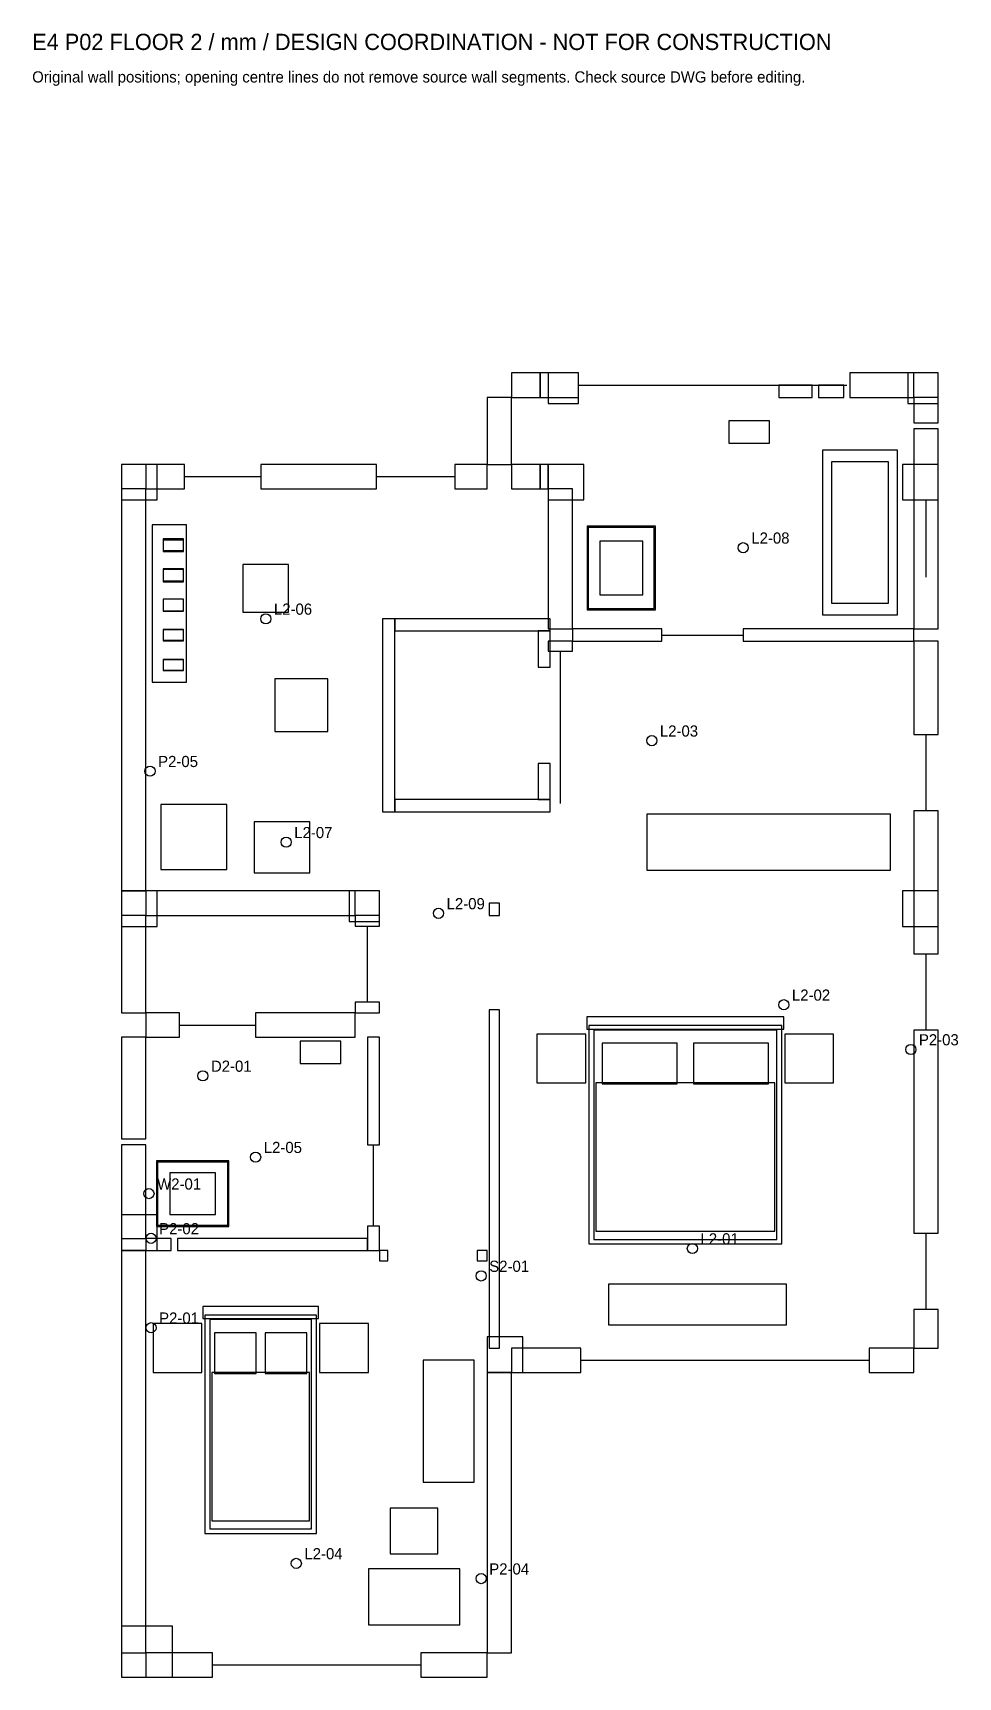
# Model space of a CAD drawing. Header units: millimetres. Extents: x -993 to 8116, y 980 to 17169.
import ezdxf

# ---------------------------------------------------------------- set-up
doc = ezdxf.new("R2010")
doc.units = ezdxf.units.MM
for name, color, linetype in [('FURNITURE', 32, 'Continuous'), ('NEW_INTERIOR', 30, 'Continuous'), ('NOTE', 8, 'Continuous'), ('SERVICE_INTENT', 6, 'Continuous'), ('SOURCE_OPENING', 4, 'Continuous'), ('SOURCE_WALL', 7, 'Continuous')]:
    doc.layers.add(name, color=color, linetype=linetype)

msp = doc.modelspace()

# ---------------------------------------------------------------- linework, layer by layer
at = {"layer": 'FURNITURE'}
for points in [[(5860, 13130), (6260, 13130), (6260, 13350), (5860, 13350)], [(6780, 11440), (7520, 11440), (7520, 13060), (6780, 13060)], [(6870, 11555), (7430, 11555), (7430, 12945), (6870, 12945)], [(520, 10775), (520, 12325), (180, 12325), (180, 10775)], [(520, 10775), (520, 12325), (180, 12325), (180, 10775)], [(520, 10775), (520, 12325), (180, 12325), (180, 10775)], [(4462.5, 11487.5), (5137.5, 11487.5), (5137.5, 12312.5), (4462.5, 12312.5)], [(490, 12061.1), (490, 12185.9), (290, 12185.9), (290, 12061.1)], [(490, 12066.2), (490, 12180.8), (290, 12180.8), (290, 12066.2)], [(490, 12073.45), (490, 12173.55), (290, 12173.55), (290, 12073.45)], [(4475, 11500), (5125, 11500), (5125, 12300), (4475, 12300)], [(4588.75, 11636), (5011.25, 11636), (5011.25, 12164), (4588.75, 12164)], [(490, 11764.85), (490, 11893.15), (290, 11893.15), (290, 11764.85)], [(490, 11771.8), (490, 11886.2), (290, 11886.2), (290, 11771.8)], [(490, 11772.85), (490, 11885.15), (290, 11885.15), (290, 11772.85)], [(1525, 11465), (1525, 11935), (1075, 11935), (1075, 11465)], [(490, 11474.45), (490, 11594.55), (290, 11594.55), (290, 11474.45)], [(490, 11475.4), (490, 11593.6), (290, 11593.6), (290, 11475.4)], [(490, 11476.9), (490, 11592.1), (290, 11592.1), (290, 11476.9)], [(490, 11184), (490, 11296), (290, 11296), (290, 11184)], [(490, 11187.55), (490, 11292.45), (290, 11292.45), (290, 11187.55)], [(490, 11188.5), (490, 11291.5), (290, 11291.5), (290, 11188.5)], [(490, 10890.45), (490, 11000.55), (290, 11000.55), (290, 10890.45)], [(490, 10894.4), (490, 10996.6), (290, 10996.6), (290, 10894.4)], [(490, 10895.25), (490, 10995.75), (290, 10995.75), (290, 10895.25)], [(1390, 10290), (1910, 10290), (1910, 10810), (1390, 10810)], [(265, 8930), (915, 8930), (915, 9570), (265, 9570)], [(1185, 8900), (1735, 8900), (1735, 9400), (1185, 9400)], [(7450, 9475), (5050, 9475), (5050, 8925), (7450, 8925)], [(4460, 7360), (6400, 7360), (6400, 7480), (4460, 7480)], [(3970, 6830), (4450, 6830), (4450, 7310), (3970, 7310)], [(4480, 5245), (6380, 5245), (6380, 7395), (4480, 7395)], [(4530, 5290), (6330, 5290), (6330, 7350), (4530, 7350)], [(6410, 6830), (6890, 6830), (6890, 7310), (6410, 7310)], [(1640, 7020), (2040, 7020), (2040, 7240), (1640, 7240)], [(4611, 6820), (5349, 6820), (5349, 7220), (4611, 7220)], [(5511, 6820), (6249, 6820), (6249, 7220), (5511, 7220)], [(4550, 5370), (6310, 5370), (6310, 6830), (4550, 6830)], [(222.5, 5417.5), (937.5, 5417.5), (937.5, 6062.5), (222.5, 6062.5)], [(235, 5430), (925, 5430), (925, 6050), (235, 6050)], [(355.75, 5535.4), (804.25, 5535.4), (804.25, 5944.6), (355.75, 5944.6)], [(4675, 4450), (6425, 4450), (6425, 4850), (4675, 4850)], [(680, 4510), (1820, 4510), (1820, 4630), (680, 4630)], [(700, 2395), (1800, 2395), (1800, 4545), (700, 4545)], [(190, 3980), (670, 3980), (670, 4460), (190, 4460)], [(750, 2440), (1750, 2440), (1750, 4500), (750, 4500)], [(1830, 3980), (2310, 3980), (2310, 4460), (1830, 4460)], [(795, 3970), (1205, 3970), (1205, 4370), (795, 4370)], [(1295, 3970), (1705, 3970), (1705, 4370), (1295, 4370)], [(2850, 4100), (2850, 2900), (3350, 2900), (3350, 4100)], [(770, 2520), (1730, 2520), (1730, 3980), (770, 3980)], [(2995, 2645), (2525, 2645), (2525, 2195), (2995, 2195)], [(2310, 1495), (3210, 1495), (3210, 2045), (2310, 2045)]]:
    msp.add_lwpolyline(points, close=True, dxfattribs=at)
at = {"layer": 'NEW_INTERIOR'}
for points in [[(2450, 9500), (2570, 9500), (2570, 11400), (2450, 11400)], [(2570, 11280), (4100, 11280), (4100, 11400), (2570, 11400)], [(3980, 10925), (4100, 10925), (4100, 11280), (3980, 11280)], [(3980, 9620), (4100, 9620), (4100, 9975), (3980, 9975)], [(2570, 9500), (4100, 9500), (4100, 9620), (2570, 9620)], [(3500, 8480), (3600, 8480), (3600, 8600), (3500, 8600)], [(3500, 4220), (3600, 4220), (3600, 7550), (3500, 7550)], [(2420, 5080), (2500, 5080), (2500, 5180), (2420, 5180)], [(3380, 5080), (3480, 5080), (3480, 5180), (3380, 5180)]]:
    msp.add_lwpolyline(points, close=True, dxfattribs=at)
at = {"layer": 'SERVICE_INTENT'}
for centre in [(6000, 12100), (1300, 11400), (5100, 10200), (160, 9900), (1500, 9200), (3000, 8500), (6400, 7600), (7650, 7160), (680, 6900), (1200, 6100), (150, 5740), (170, 5300), (5500, 5200), (3420, 4930), (170, 4420), (1600, 2100), (3420, 1950)]:
    msp.add_circle(centre, 50, dxfattribs=at)
at = {"layer": 'SOURCE_OPENING'}
for points in [[(4380, 13700), (7020, 13700)], [(500, 12800), (1250, 12800)], [(2390, 12800), (3160, 12800)], [(7800, 11810), (7800, 12560)], [(5200, 11240), (6000, 11240)], [(4200, 9580), (4200, 11080)], [(7800, 9510), (7800, 10260)], [(2300, 7625), (2300, 8375)], [(7800, 7350), (7800, 8100)], [(450, 7400), (1200, 7400)], [(2360, 5420), (2360, 6220)], [(7800, 4600), (7800, 5350)], [(4400, 4100), (7240, 4100)], [(775, 1100), (2825, 1100)]]:
    msp.add_lwpolyline(points, dxfattribs=at)
at = {"layer": 'SOURCE_WALL'}
for points in [[(3720, 13580), (4000, 13580), (4000, 13820), (3720, 13820)], [(4000, 13580), (4380, 13580), (4380, 13820), (4000, 13820)], [(4080, 13520), (4380, 13520), (4380, 13820), (4080, 13820)], [(7050, 13580), (7680, 13580), (7680, 13820), (7050, 13820)], [(7620, 13520), (7920, 13520), (7920, 13820), (7620, 13820)], [(6350, 13580), (6680, 13580), (6680, 13700), (6350, 13700)], [(6740, 13580), (6990, 13580), (6990, 13700), (6740, 13700)], [(3480, 12920), (3720, 12920), (3720, 13580), (3480, 13580)], [(7680, 13330), (7920, 13330), (7920, 13580), (7680, 13580)], [(7680, 11300), (7920, 11300), (7920, 13270), (7680, 13270)], [(-120, 12570), (230, 12570), (230, 12920), (-120, 12920)], [(120, 12680), (500, 12680), (500, 12920), (120, 12920)], [(1250, 12680), (2390, 12680), (2390, 12920), (1250, 12920)], [(3160, 12680), (3480, 12680), (3480, 12920), (3160, 12920)], [(3720, 12680), (4000, 12680), (4000, 12920), (3720, 12920)], [(4000, 12680), (4080, 12680), (4080, 12920), (4000, 12920)], [(4080, 12570), (4430, 12570), (4430, 12920), (4080, 12920)], [(7570, 12570), (7920, 12570), (7920, 12920), (7570, 12920)], [(-120, 8720), (120, 8720), (120, 12680), (-120, 12680)], [(4080, 11300), (4320, 11300), (4320, 12680), (4080, 12680)], [(4080, 11080), (4320, 11080), (4320, 11180), (4080, 11180)], [(4320, 11180), (5200, 11180), (5200, 11300), (4320, 11300)], [(6000, 11180), (7680, 11180), (7680, 11300), (6000, 11300)], [(7680, 10260), (7920, 10260), (7920, 11180), (7680, 11180)], [(7680, 8100), (7920, 8100), (7920, 9510), (7680, 9510)], [(-120, 8370), (230, 8370), (230, 8720), (-120, 8720)], [(120, 8480), (2180, 8480), (2180, 8720), (120, 8720)], [(2120, 8420), (2420, 8420), (2420, 8720), (2120, 8720)], [(7570, 8370), (7920, 8370), (7920, 8720), (7570, 8720)], [(-120, 7520), (120, 7520), (120, 8480), (-120, 8480)], [(2180, 8375), (2420, 8375), (2420, 8480), (2180, 8480)], [(2180, 7520), (2420, 7520), (2420, 7625), (2180, 7625)], [(120, 7280), (450, 7280), (450, 7520), (120, 7520)], [(1200, 7280), (2180, 7280), (2180, 7520), (1200, 7520)], [(7680, 5350), (7920, 5350), (7920, 7350), (7680, 7350)], [(-120, 6280), (120, 6280), (120, 7280), (-120, 7280)], [(2300, 6220), (2420, 6220), (2420, 7280), (2300, 7280)], [(-120, 5300), (120, 5300), (120, 6220), (-120, 6220)], [(-120, 5180), (230, 5180), (230, 5530), (-120, 5530)], [(2300, 5180), (2420, 5180), (2420, 5420), (2300, 5420)], [(120, 5180), (370, 5180), (370, 5300), (120, 5300)], [(430, 5180), (2300, 5180), (2300, 5300), (430, 5300)], [(-120, 1220), (120, 1220), (120, 5180), (-120, 5180)], [(7680, 4220), (7920, 4220), (7920, 4600), (7680, 4600)], [(3480, 3980), (3830, 3980), (3830, 4330), (3480, 4330)], [(3720, 3980), (4400, 3980), (4400, 4220), (3720, 4220)], [(7240, 3980), (7680, 3980), (7680, 4220), (7240, 4220)], [(3480, 1220), (3720, 1220), (3720, 3980), (3480, 3980)], [(-120, 980), (380, 980), (380, 1480), (-120, 1480)], [(120, 980), (775, 980), (775, 1220), (120, 1220)], [(2825, 980), (3480, 980), (3480, 1220), (2825, 1220)]]:
    msp.add_lwpolyline(points, close=True, dxfattribs=at)

# ---------------------------------------------------------------- texts
at = {"layer": 'NOTE'}
for s, height, p in [('E4 P02 FLOOR 2 / mm / DESIGN COORDINATION - NOT FOR CONSTRUCTION', 160, (-1000, 17000)), ('Original wall positions; opening centre lines do not remove source wall segments. Check source DWG before editing.', 110, (-1000, 16680))]:
    msp.add_text(s, height=height, dxfattribs=at).set_placement(p)
at = {"layer": 'SERVICE_INTENT'}
for s, p in [('L2-08', (6080, 12140)), ('L2-06', (1380, 11440)), ('L2-03', (5180, 10240)), ('P2-05', (240, 9940)), ('L2-07', (1580, 9240)), ('L2-09', (3080, 8540)), ('L2-02', (6480, 7640)), ('P2-03', (7730, 7200)), ('D2-01', (760, 6940)), ('L2-05', (1280, 6140)), ('W2-01', (230, 5780)), ('P2-02', (250, 5340)), ('L2-01', (5580, 5240)), ('S2-01', (3500, 4970)), ('P2-01', (250, 4460)), ('L2-04', (1680, 2140)), ('P2-04', (3500, 1990))]:
    msp.add_text(s, height=110, dxfattribs=at).set_placement(p)

doc.saveas('drawing.dxf')
